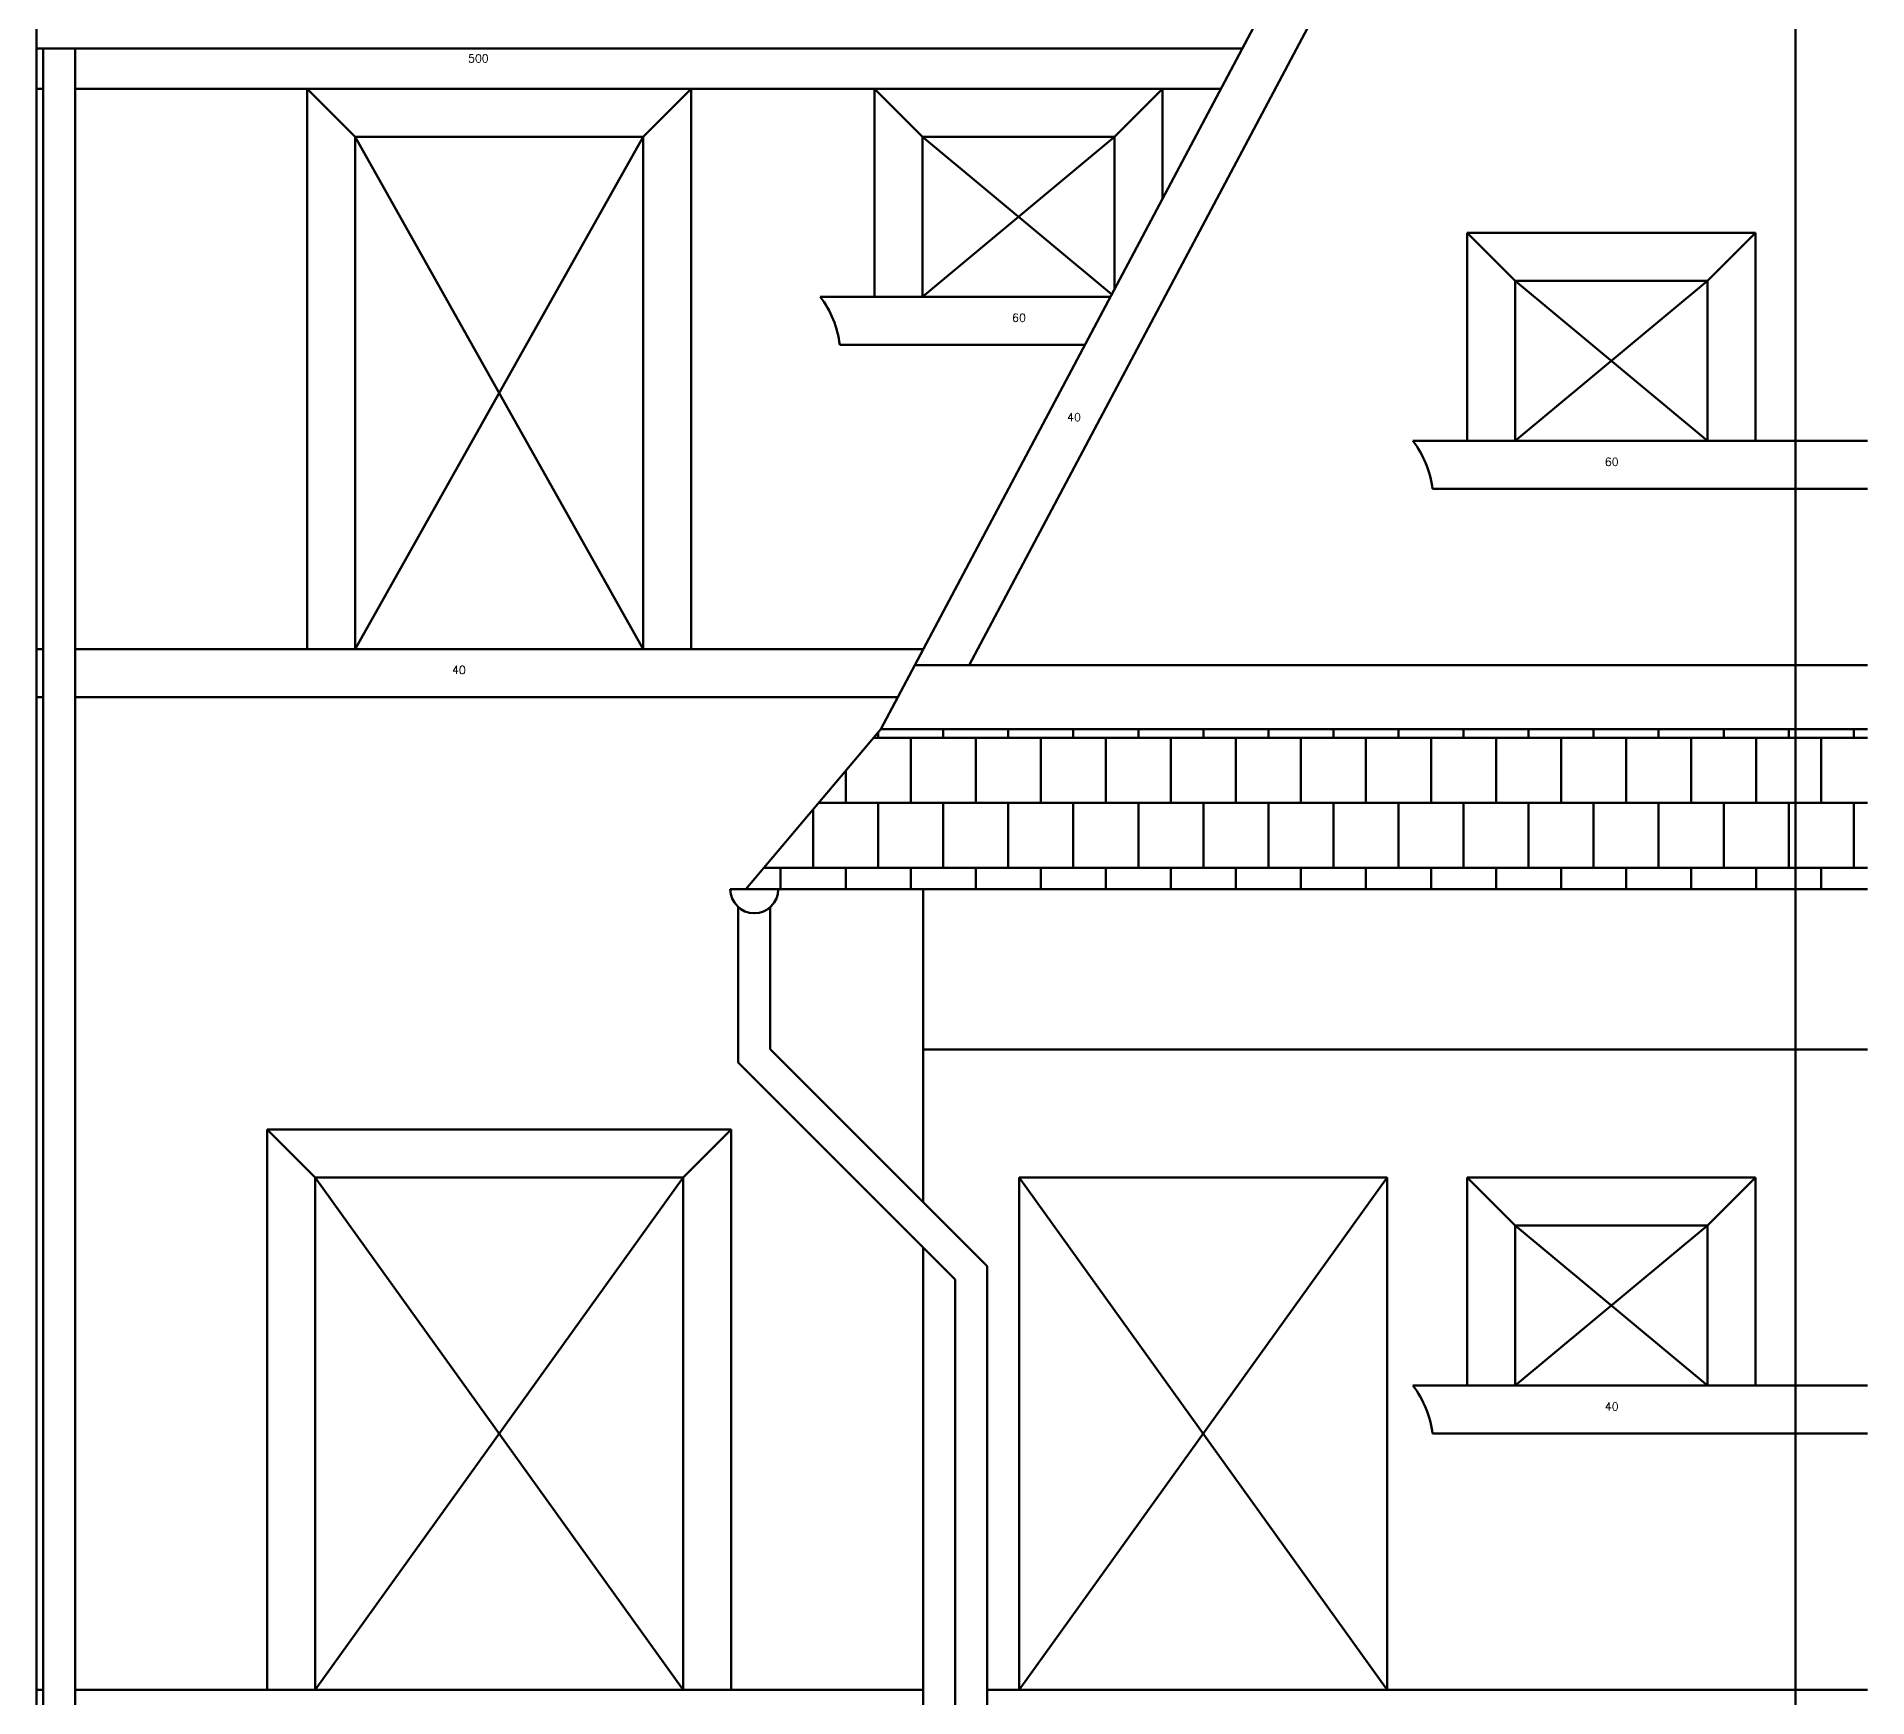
# Model space of a CAD drawing. Header units: millimetres. Extents: x -1463353 to -693674, y -1913439 to -867598.
# Drawn here: x -746952 to -741232, y -965135 to -959949 of the extents above; entities that cross this region are included whole.
import ezdxf

# ---------------------------------------------------------------- set-up
doc = ezdxf.new("R2010")
doc.units = ezdxf.units.MM
doc.layers.add('bednar-fasada', color=5, linetype='Continuous', lineweight=50)
doc.styles.get("Standard").update_dxf_attribs({"font": 'txt.shx'})

msp = doc.modelspace()

# ---------------------------------------------------------------- hatches: boundary and pattern name
at = {"layer": 'bednar-fasada'}
h = msp.add_hatch(dxfattribs=at)
h.set_pattern_fill('AR-B88', color=256, style=0)
h.set_pattern_definition([(0, (-771856.42, -967218.66), (0, 203.2), []), (90, (-771856.42, -967218.66), (-101.6, 203.2), [203.2, -203.2])])
h.paths.add_polyline_path([(-741457.1, -962111.8), (-744315, -962111.8), (-744735.8, -962611.8), (-741457.1, -962611.8)])
h.paths.add_polyline_path([(-741232.1, -962111.8), (-741457.1, -962111.8), (-741457.1, -962611.8), (-741232.1, -962611.8)])

# ---------------------------------------------------------------- linework, layer by layer
for p, q in [((-746952.1, -969923.5), (-746952.1, -954991)), ((-741457.1, -956734.1), (-744315, -962111.8)), ((-741457.1, -970246.2), (-741457.1, -956734.1)), ((-741457.1, -957053.7), (-744038.9, -961911.8)), ((-746952.1, -959986.8), (-743185.7, -959986.8)), ((-746932.1, -966961.8), (-746932.1, -959986.8)), ((-746832.1, -966961.8), (-746832.1, -959986.8)), ((-746932.1, -960111.8), (-746952.1, -960111.8)), ((-746232.1, -960111.8), (-746832.1, -960111.8)), ((-746232.1, -960111.8), (-743252.1, -960111.8)), ((-746107.1, -961861.8), (-746107.1, -960111.8)), ((-745957.1, -960261.8), (-746107.1, -960111.8)), ((-745057.1, -960261.8), (-744907.1, -960111.8)), ((-744907.1, -961861.8), (-744907.1, -960111.8)), ((-744334, -960111.8), (-744334, -960761.8)), ((-743434, -960111.8), (-744334, -960111.8)), ((-744184, -960261.8), (-744334, -960111.8)), ((-743434, -960111.8), (-743584, -960261.8)), ((-743434, -960111.8), (-743434, -960453.9)), ((-745957.1, -960261.8), (-745057.1, -960261.8)), ((-745957.1, -961861.8), (-745957.1, -960261.8)), ((-745057.1, -960261.8), (-745957.1, -961861.8)), ((-745957.1, -960261.8), (-745057.1, -961861.8)), ((-745057.1, -961861.8), (-745057.1, -960261.8)), ((-744184, -960261.8), (-744184, -960761.8)), ((-743584, -960261.8), (-744184, -960261.8)), ((-744184, -960261.8), (-743593.4, -960753.9)), ((-743584, -960261.8), (-744184, -960761.8)), ((-743584, -960261.8), (-743584, -960736.2)), ((-742482.1, -960561.8), (-742482.1, -961211.8)), ((-741582.1, -960561.8), (-742482.1, -960561.8)), ((-742332.1, -960711.8), (-742482.1, -960561.8)), ((-741582.1, -960561.8), (-741732.1, -960711.8)), ((-741582.1, -960561.8), (-741582.1, -961211.8)), ((-742332.1, -960711.8), (-742332.1, -961211.8)), ((-741732.1, -960711.8), (-742332.1, -960711.8)), ((-742332.1, -960711.8), (-741732.1, -961211.8)), ((-741732.1, -960711.8), (-742332.1, -961211.8)), ((-741732.1, -960711.8), (-741732.1, -961211.8)), ((-744503.8, -960761.8), (-743597.6, -960761.8)), ((-744482.1, -960761.8), (-743597.6, -960761.8)), ((-743597.6, -960761.8), (-744184, -960761.8)), ((-744442.8, -960911.8), (-743677.3, -960911.8)), ((-742652, -961211.8), (-741232.1, -961211.8)), ((-741732.1, -961211.8), (-742332.1, -961211.8)), ((-742591, -961361.8), (-741232.1, -961361.8)), ((-746932.1, -961861.8), (-746952.1, -961861.8)), ((-746232.1, -961861.8), (-746832.1, -961861.8)), ((-746232.1, -961861.8), (-744782.1, -961861.8)), ((-744782.1, -961861.8), (-744182.1, -961861.8)), ((-744208.7, -961911.8), (-741232.1, -961911.8)), ((-746932.1, -962011.8), (-746952.1, -962011.8)), ((-744261.9, -962011.8), (-746832.1, -962011.8)), ((-744315, -962111.8), (-744735.8, -962611.8)), ((-744315, -962111.8), (-741232.1, -962111.8)), ((-744784.8, -962611.8), (-744735.8, -962611.8)), ((-744735.8, -962611.8), (-741232.1, -962611.8)), ((-744730.7, -962611.8), (-744580.7, -962611.8)), ((-744182.1, -963589.2), (-744182.1, -962611.8)), ((-744759.8, -962667.7), (-744759.8, -963153)), ((-744659.8, -962667.7), (-744659.8, -963111.5)), ((-743982.1, -963789.2), (-744659.8, -963111.5)), ((-744182.1, -963111.8), (-741232.1, -963111.8)), ((-744082.1, -963830.6), (-744759.8, -963153)), ((-746232.1, -963361.8), (-744782.1, -963361.8)), ((-746232.1, -965111.8), (-746232.1, -963361.8)), ((-746082.1, -963511.8), (-746232.1, -963361.8)), ((-744932.1, -963511.8), (-744782.1, -963361.8)), ((-744782.1, -965111.8), (-744782.1, -963361.8)), ((-746082.1, -963511.8), (-744932.1, -963511.8)), ((-746082.1, -965111.8), (-746082.1, -963511.8)), ((-744932.1, -963511.8), (-746082.1, -965111.8)), ((-744932.1, -965111.8), (-746082.1, -963511.8)), ((-744932.1, -965111.8), (-744932.1, -963511.8)), ((-743882.1, -963511.8), (-742732.1, -963511.8)), ((-743882.1, -965111.8), (-743882.1, -963511.8)), ((-742732.1, -963511.8), (-743882.1, -965111.8)), ((-742732.1, -965111.8), (-743882.1, -963511.8)), ((-742732.1, -965111.8), (-742732.1, -963511.8)), ((-742482.1, -963511.8), (-742482.1, -964161.8)), ((-741582.1, -963511.8), (-742482.1, -963511.8)), ((-742332.1, -963661.8), (-742482.1, -963511.8)), ((-741582.1, -963511.8), (-741732.1, -963661.8)), ((-741582.1, -963511.8), (-741582.1, -964161.8)), ((-742332.1, -963661.8), (-742332.1, -964161.8)), ((-741732.1, -963661.8), (-742332.1, -963661.8)), ((-742332.1, -963661.8), (-741732.1, -964161.8)), ((-741732.1, -963661.8), (-742332.1, -964161.8)), ((-741732.1, -963661.8), (-741732.1, -964161.8)), ((-744182.1, -966961.8), (-744182.1, -963730.6)), ((-743982.1, -966961.8), (-743982.1, -963789.2)), ((-744082.1, -966961.8), (-744082.1, -963830.6)), ((-742652, -964161.8), (-741232.1, -964161.8)), ((-741732.1, -964161.8), (-742332.1, -964161.8)), ((-742591, -964311.8), (-741232.1, -964311.8)), ((-746952.1, -965111.8), (-746932.1, -965111.8)), ((-746832.1, -965111.8), (-744182.1, -965111.8)), ((-743982.1, -965111.8), (-741232.1, -965111.8))]:
    msp.add_line(p, q, dxfattribs=at)
for centre, radius, start, end in [((-744753.3, -960950.8), 313, 7.1515, 37.1399), ((-742901.5, -961400.8), 313, 7.1515, 37.1399), ((-744709.8, -962611.8), 75, 180, 0), ((-742901.5, -964350.8), 313, 7.1515, 37.1399)]:
    msp.add_arc(centre, radius, start, end, dxfattribs=at)

# ---------------------------------------------------------------- texts
for s, p in [('500', (-745604, -960029.9)), ('60', (-743904.2, -960839.6)), ('40', (-743732.4, -961150.1)), ('60', (-742052.4, -961289.6)), ('40', (-745654.2, -961939.6)), ('40', (-742052.4, -964239.6))]:
    msp.add_text(s, height=25, dxfattribs=at).set_placement(p)

doc.saveas('drawing.dxf')
